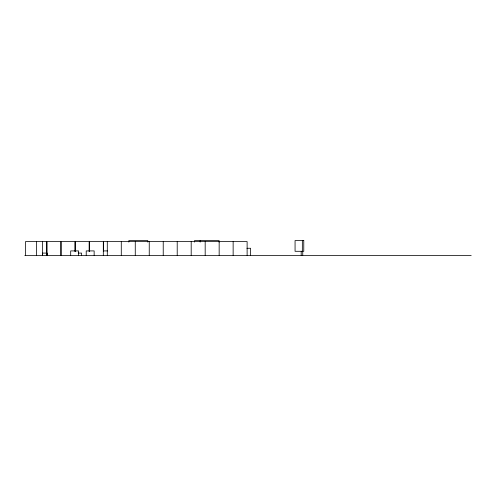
<?xml version="1.0" encoding="UTF-8"?>
<svg xmlns="http://www.w3.org/2000/svg" width="496" height="496" viewBox="0 0 496 496"><rect width="100%" height="100%" fill="white"/><g stroke="black" fill="none" stroke-linecap="round" stroke-linejoin="round"><path stroke-width="0.74" d="M246.94 248.273L250.592 248.273L250.592 255.415M103.311 250.914L107.632 250.914M78.238 253.09L81.567 253.09L81.567 255.415M24.8 255.415L471.2 255.415M302.746 251.602L302.746 255.415M302.343 240.585L302.343 251.298M301.19 251.602L301.19 255.415M247.12 255.415L247.12 241.589L103.472 241.589L103.472 251.577M233.139 241.589L233.139 255.415M219.158 241.589L219.158 255.415M219.12 242.116L219.12 240.585L194.519 240.585L194.519 242.116M205.177 241.589L205.177 255.415M200.167 240.585L200.167 242.116M191.189 241.589L191.189 255.415M177.208 241.589L177.208 255.415M163.227 241.589L163.227 255.415M149.246 241.589L149.246 255.415M147.802 242.116L147.802 240.585L128.848 240.585L128.848 242.116M135.265 241.589L135.265 255.415M121.284 241.589L121.284 255.415M107.297 241.589L107.297 255.415M103.311 255.415L103.317 241.589L89.336 241.589L89.336 251.577M94.147 255.415L94.147 250.914L86.223 250.914L86.223 255.415M89.181 251.577L89.181 241.589L75.2 241.589L75.2 251.577M78.61 255.415L78.61 250.914L70.686 250.914L70.686 255.415M75.039 251.577L75.039 241.589L61.058 241.589L61.058 255.415M60.903 255.415L60.903 241.589L46.922 241.589L46.922 255.415M47.232 255.415L47.232 253.09L42.569 253.09L42.569 255.415M46.767 255.415L46.767 241.589L25.501 241.589L25.501 255.415M42.377 241.589L42.377 255.415M36.375 241.589L36.375 255.415M303.775 240.585L295.064 240.585L295.064 251.298L303.775 251.298L303.775 240.585"/></g></svg>
